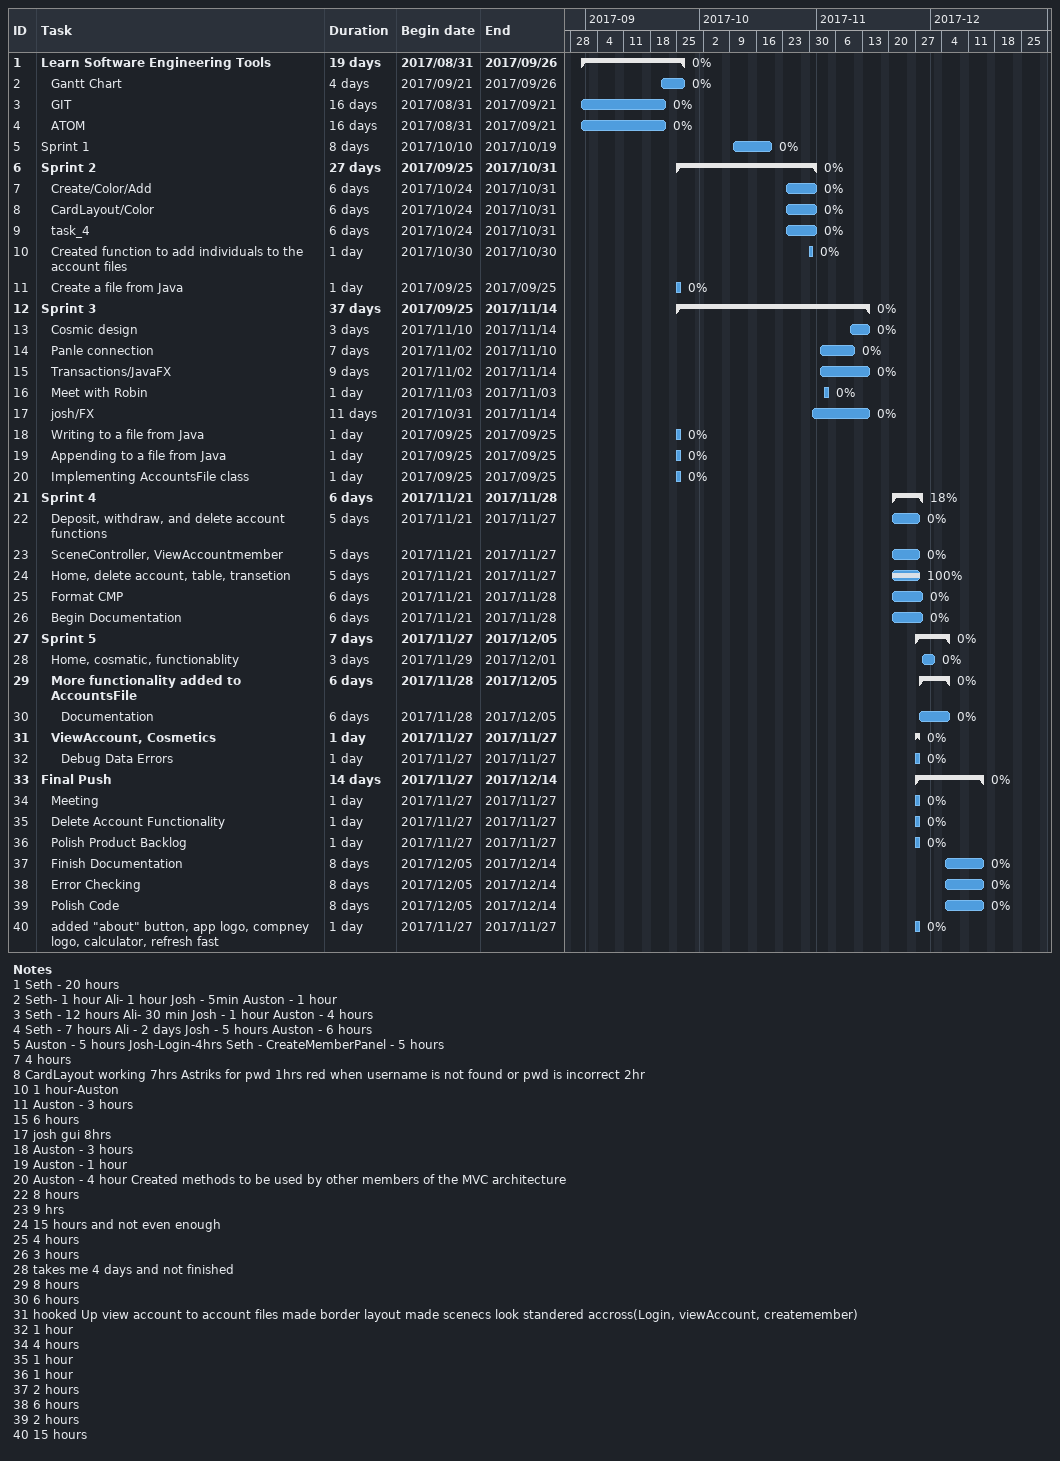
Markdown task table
| ID | Level | Task | Duration | Start | Finish | % complete |
|---|---|---|---|---|---|---|
| 1 | 1 | **Learn Software Engineering Tools** | 19d | 2017-08-31 | 2017-09-26 | 0 |
| 2 | 2 | Gantt Chart | 4d | 2017-09-21 | 2017-09-26 | 0 |
| 3 | 2 | GIT | 16d | 2017-08-31 | 2017-09-21 | 0 |
| 4 | 2 | ATOM | 16d | 2017-08-31 | 2017-09-21 | 0 |
| 5 | 1 | Sprint 1 | 8d | 2017-10-10 | 2017-10-19 | 0 |
| 6 | 1 | **Sprint 2** | 27d | 2017-09-25 | 2017-10-31 | 0 |
| 7 | 2 | Create/Color/Add | 6d | 2017-10-24 | 2017-10-31 | 0 |
| 8 | 2 | CardLayout/Color | 6d | 2017-10-24 | 2017-10-31 | 0 |
| 9 | 2 | task_4 | 6d | 2017-10-24 | 2017-10-31 | 0 |
| 10 | 2 | Created function to add individuals to the account files | 1d | 2017-10-30 | 2017-10-30 | 0 |
| 11 | 2 | Create a file from Java | 1d | 2017-09-25 | 2017-09-25 | 0 |
| 12 | 1 | **Sprint 3** | 37d | 2017-09-25 | 2017-11-14 | 0 |
| 13 | 2 | Cosmic design | 3d | 2017-11-10 | 2017-11-14 | 0 |
| 14 | 2 | Panle connection | 7d | 2017-11-02 | 2017-11-10 | 0 |
| 15 | 2 | Transactions/JavaFX | 9d | 2017-11-02 | 2017-11-14 | 0 |
| 16 | 2 | Meet with Robin | 1d | 2017-11-03 | 2017-11-03 | 0 |
| 17 | 2 | josh/FX | 11d | 2017-10-31 | 2017-11-14 | 0 |
| 18 | 2 | Writing to a file from Java | 1d | 2017-09-25 | 2017-09-25 | 0 |
| 19 | 2 | Appending to a file from Java | 1d | 2017-09-25 | 2017-09-25 | 0 |
| 20 | 2 | Implementing AccountsFile class | 1d | 2017-09-25 | 2017-09-25 | 0 |
| 21 | 1 | **Sprint 4** | 6d | 2017-11-21 | 2017-11-28 | 18 |
| 22 | 2 | Deposit, withdraw, and delete account functions | 5d | 2017-11-21 | 2017-11-27 | 0 |
| 23 | 2 | SceneController, ViewAccountmember | 5d | 2017-11-21 | 2017-11-27 | 0 |
| 24 | 2 | Home, delete account, table, transetion | 5d | 2017-11-21 | 2017-11-27 | 100 |
| 25 | 2 | Format CMP | 6d | 2017-11-21 | 2017-11-28 | 0 |
| 26 | 2 | Begin Documentation | 6d | 2017-11-21 | 2017-11-28 | 0 |
| 27 | 1 | **Sprint 5** | 7d | 2017-11-27 | 2017-12-05 | 0 |
| 28 | 2 | Home, cosmatic, functionablity | 3d | 2017-11-29 | 2017-12-01 | 0 |
| 29 | 2 | **More functionality added to AccountsFile** | 6d | 2017-11-28 | 2017-12-05 | 0 |
| 30 | 3 | Documentation | 6d | 2017-11-28 | 2017-12-05 | 0 |
| 31 | 2 | **ViewAccount, Cosmetics** | 1d | 2017-11-27 | 2017-11-27 | 0 |
| 32 | 3 | Debug Data Errors | 1d | 2017-11-27 | 2017-11-27 | 0 |
| 33 | 1 | **Final Push** | 14d | 2017-11-27 | 2017-12-14 | 0 |
| 34 | 2 | Meeting | 1d | 2017-11-27 | 2017-11-27 | 0 |
| 35 | 2 | Delete Account Functionality | 1d | 2017-11-27 | 2017-11-27 | 0 |
| 36 | 2 | Polish Product Backlog | 1d | 2017-11-27 | 2017-11-27 | 0 |
| 37 | 2 | Finish Documentation | 8d | 2017-12-05 | 2017-12-14 | 0 |
| 38 | 2 | Error Checking | 8d | 2017-12-05 | 2017-12-14 | 0 |
| 39 | 2 | Polish Code | 8d | 2017-12-05 | 2017-12-14 | 0 |
| 40 | 2 | added "about" button, app logo, compney logo, calculator, refresh fast | 1d | 2017-11-27 | 2017-11-27 | 0 |

Notes
- 1: Seth - 20 hours
- 2: Seth- 1 hour Ali- 1 hour Josh - 5min Auston - 1 hour
- 3: Seth - 12 hours Ali- 30 min Josh - 1 hour Auston - 4 hours
- 4: Seth - 7 hours Ali - 2 days Josh - 5 hours Auston - 6 hours
- 5: Auston - 5 hours Josh-Login-4hrs Seth - CreateMemberPanel - 5 hours
- 7: 4 hours
- 8: CardLayout working 7hrs Astriks for pwd 1hrs red when username is not found or pwd is incorrect 2hr
- 10: 1 hour-Auston
- 11: Auston - 3 hours
- 15: 6 hours
- 17: josh gui 8hrs
- 18: Auston - 3 hours
- 19: Auston - 1 hour
- 20: Auston - 4 hour Created methods to be used by other members of the MVC architecture
- 22: 8 hours
- 23: 9 hrs
- 24: 15 hours and not even enough
- 25: 4 hours
- 26: 3 hours
- 28: takes me 4 days and not finished
- 29: 8 hours
- 30: 6 hours
- 31: hooked Up view account to account files made border layout made scenecs look standered accross(Login, viewAccount, createmember)
- 32: 1 hour
- 34: 4 hours
- 35: 1 hour
- 36: 1 hour
- 37: 2 hours
- 38: 6 hours
- 39: 2 hours
- 40: 15 hours
